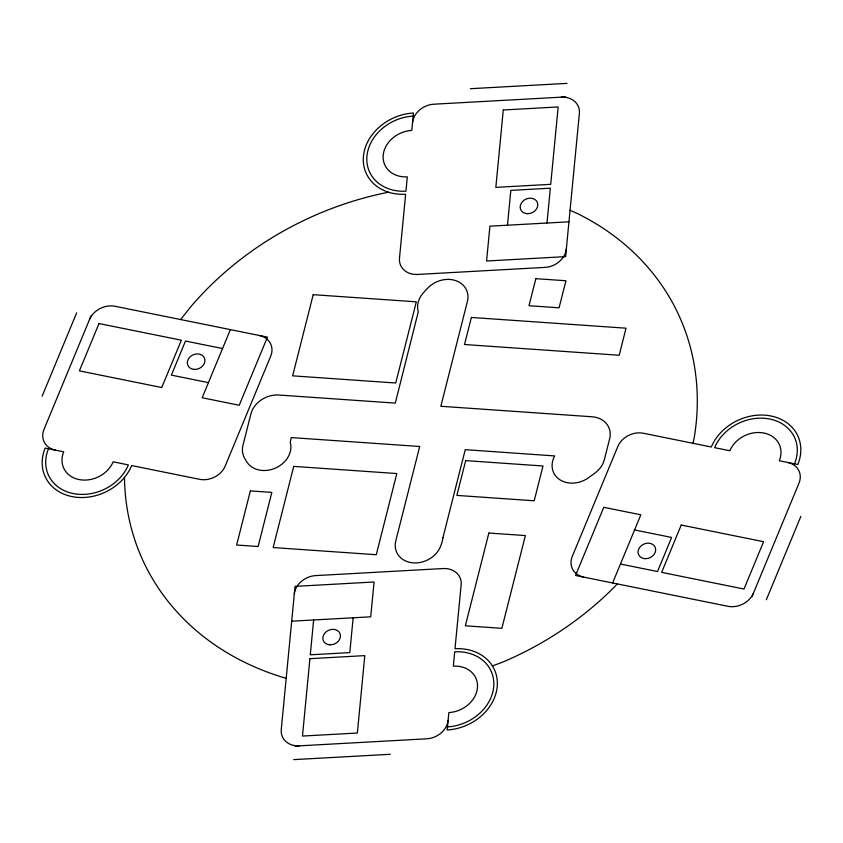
<?xml version="1.0" encoding="UTF-8"?>
<svg xmlns="http://www.w3.org/2000/svg" width="843" height="843" viewBox="0 0 843 843"><rect width="100%" height="100%" fill="white"/><g stroke="black" fill="none" stroke-linecap="round" stroke-linejoin="round"><path stroke-width="1.26" d="M124.479 477.412L124.469 477.654A294.681 242.278 -24.4 0 0 283.754 677.624L286.199 678.257M313.638 619.974L310.287 654.8L349.803 652.619L353.154 617.793M507.475 225.207L510.826 190.381L550.342 188.2L546.991 223.026M693.041 443.302L694.263 437.464A294.681 242.278 -24.4 0 0 576.58 213.153L570.058 210.297M42.15 396.157L76.65 312.869M91.065 315.777L44.015 429.372A20.401 16.776 -24.4 0 0 55.49 450.151M230.381 329.613L202.162 397.759L239.222 405.262L267.452 337.116L115.08 306.283A20.401 16.776 -24.4 0 0 89.495 319.571M612.619 582.966L640.838 514.81L603.778 507.317L575.548 575.463L727.92 606.296A20.401 16.776 -24.4 0 0 753.505 593.008M751.935 596.791L798.985 483.208A20.401 16.776 -24.4 0 0 787.51 462.417M766.35 599.71L800.85 516.411M180.623 319.539L190.971 306.515A294.681 242.278 -24.4 0 1 385.146 192.91L388.296 192.151M617.287 583.914L615.696 585.653A294.681 242.278 -24.4 0 1 502.481 662.198L492.438 665.949M470.394 88.705L566.981 83.373M565.685 96.913L433.966 104.195A20.401 16.776 -24.4 0 0 412.533 122.699M568.951 221.814L489.92 226.177L486.569 261.003L565.6 256.63L579.373 113.478A20.401 16.776 -24.4 0 0 561.29 97.156M291.689 621.186L370.72 616.823L374.071 581.997L295.039 586.37L281.267 729.522A20.401 16.776 -24.4 0 0 299.349 745.844M294.955 746.087L426.674 738.805A20.401 16.776 -24.4 0 0 448.107 720.301M293.649 759.627L390.246 754.295M222.541 348.538L185.481 341.046L171.371 375.114L208.432 382.617M634.568 529.952L671.629 537.455L657.519 571.533L620.459 564.03M447.475 726.887A43.973 36.154 -24.4 0 0 493.682 687.003A43.973 36.154 -24.4 0 0 454.704 651.818L453.323 666.139A27.197 22.361 -24.4 0 1 477.433 687.899A27.197 22.361 -24.4 0 1 448.855 712.567L447.18 729.975A47.598 39.136 -24.4 0 0 497.191 686.803A47.598 39.136 -24.4 0 0 454.999 648.731L461.142 584.884A20.401 16.776 -24.4 0 0 443.06 568.561L315.725 575.6A20.401 16.776 -24.4 0 0 294.291 594.104M794.506 463.84A43.973 36.154 -24.4 0 0 769.775 419.034A43.973 36.154 -24.4 0 0 714.622 447.675L729.859 450.752A27.197 22.361 -24.4 0 1 763.969 433.039A27.197 22.361 -24.4 0 1 779.269 460.752L797.805 464.504A47.598 39.136 -24.4 0 0 771.029 415.999A47.598 39.136 -24.4 0 0 711.323 447.001L643.378 433.26A20.401 16.776 -24.4 0 0 617.793 446.548L572.313 556.338A20.401 16.776 -24.4 0 0 583.788 577.128M413.165 116.113A43.973 36.154 -24.4 0 0 366.958 155.997A43.973 36.154 -24.4 0 0 405.936 191.182L407.317 176.861A27.197 22.361 -24.4 0 1 383.207 155.101A27.197 22.361 -24.4 0 1 411.784 130.433L413.46 113.025A47.598 39.136 -24.4 0 0 363.449 156.197A47.598 39.136 -24.4 0 0 405.641 194.269L399.498 258.116A20.401 16.776 -24.4 0 0 417.58 274.439L544.905 267.4A20.401 16.776 -24.4 0 0 566.338 248.896M48.494 448.739A43.973 36.154 -24.4 0 0 73.225 493.545A43.973 36.154 -24.4 0 0 128.378 464.904L113.141 461.816A27.197 22.361 -24.4 0 1 79.031 479.541A27.197 22.361 -24.4 0 1 63.731 451.816L45.195 448.076A47.598 39.136 -24.4 0 0 71.971 496.58A47.598 39.136 -24.4 0 0 131.677 465.568L199.622 479.319A20.401 16.776 -24.4 0 0 225.207 466.031L270.687 356.231A20.401 16.776 -24.4 0 0 259.212 335.44M442.965 537.592L442.586 540.142A63.889 52.519 -24.4 0 1 440.109 547.465A24.026 19.758 -24.4 0 1 411.437 562.66A24.026 19.758 -24.4 0 1 395.799 540.806L419.709 446.495L291.256 437.58L290.245 442.227A24.026 19.758 -24.4 0 1 275.313 468.15A24.026 19.758 -24.4 0 1 246.398 461.3L244.575 458.139A24.026 19.758 -24.4 0 1 242.974 445.241L250.908 413.934A24.026 19.758 -24.4 0 1 278.875 395.03L395.293 403.112L418.276 311.762A24.026 19.758 -24.4 0 1 423.66 292.489A81.55 67.05 -24.4 0 1 428.95 286.894A24.026 19.758 -24.4 0 1 456.421 280.877A24.026 19.758 -24.4 0 1 467.391 301.52L440.836 406.273L592.06 416.769A24.026 19.758 -24.4 0 1 609.637 438.834L604.347 459.709A24.026 19.758 -24.4 0 1 594.821 473.155L588.677 477.633A24.026 19.758 -24.4 0 1 559.994 479.836A24.026 19.758 -24.4 0 1 554.694 455.937L465.252 449.656L442.965 537.592M309.918 658.668L302.468 736.055L357.358 733.02L364.798 655.633L309.918 658.668M503.282 109.98L495.832 187.367L550.721 184.332L558.161 106.945L503.282 109.98M250.35 490.911L236.63 545.021L258.116 546.517L271.836 492.396L250.35 490.911M313.206 294.671L292.637 375.841L395.746 383.007L416.316 301.826L313.206 294.671M293.733 466.39L273.153 547.56L376.263 554.715L396.832 473.545L293.733 466.39M471.374 317.453L464.514 344.513L619.183 355.251L626.043 328.19L471.374 317.453M465.684 460.626L456.864 495.41L534.199 500.784L543.018 465.989L465.684 460.626M535.853 278.664L528.993 305.724L559.067 307.811L565.927 280.751L535.853 278.664M488.866 533.029L465.347 625.801L501.87 628.33L525.379 535.568L488.866 533.029M99.01 323.543L79.4 370.867L161.761 387.538L181.361 340.214L99.01 323.543M681.239 525.041L661.639 572.365L743.99 589.036L763.6 541.701L681.239 525.041M329.761 644.8A9.062 7.45 -24.4 0 0 340.045 633.662A9.062 7.45 -24.4 0 0 325.135 632.745A9.062 7.45 -24.4 0 0 329.761 644.8M645.116 558.656A9.062 7.45 -24.4 0 0 655.222 547.392A9.062 7.45 -24.4 0 0 640.259 546.685A9.062 7.45 -24.4 0 0 645.116 558.656M527.107 213.669A9.062 7.45 -24.4 0 0 537.381 202.52A9.062 7.45 -24.4 0 0 522.47 201.603A9.062 7.45 -24.4 0 0 527.107 213.669M194.385 369.403A9.062 7.45 -24.4 0 0 204.491 358.149A9.062 7.45 -24.4 0 0 189.527 357.432A9.062 7.45 -24.4 0 0 194.385 369.403"/></g></svg>
